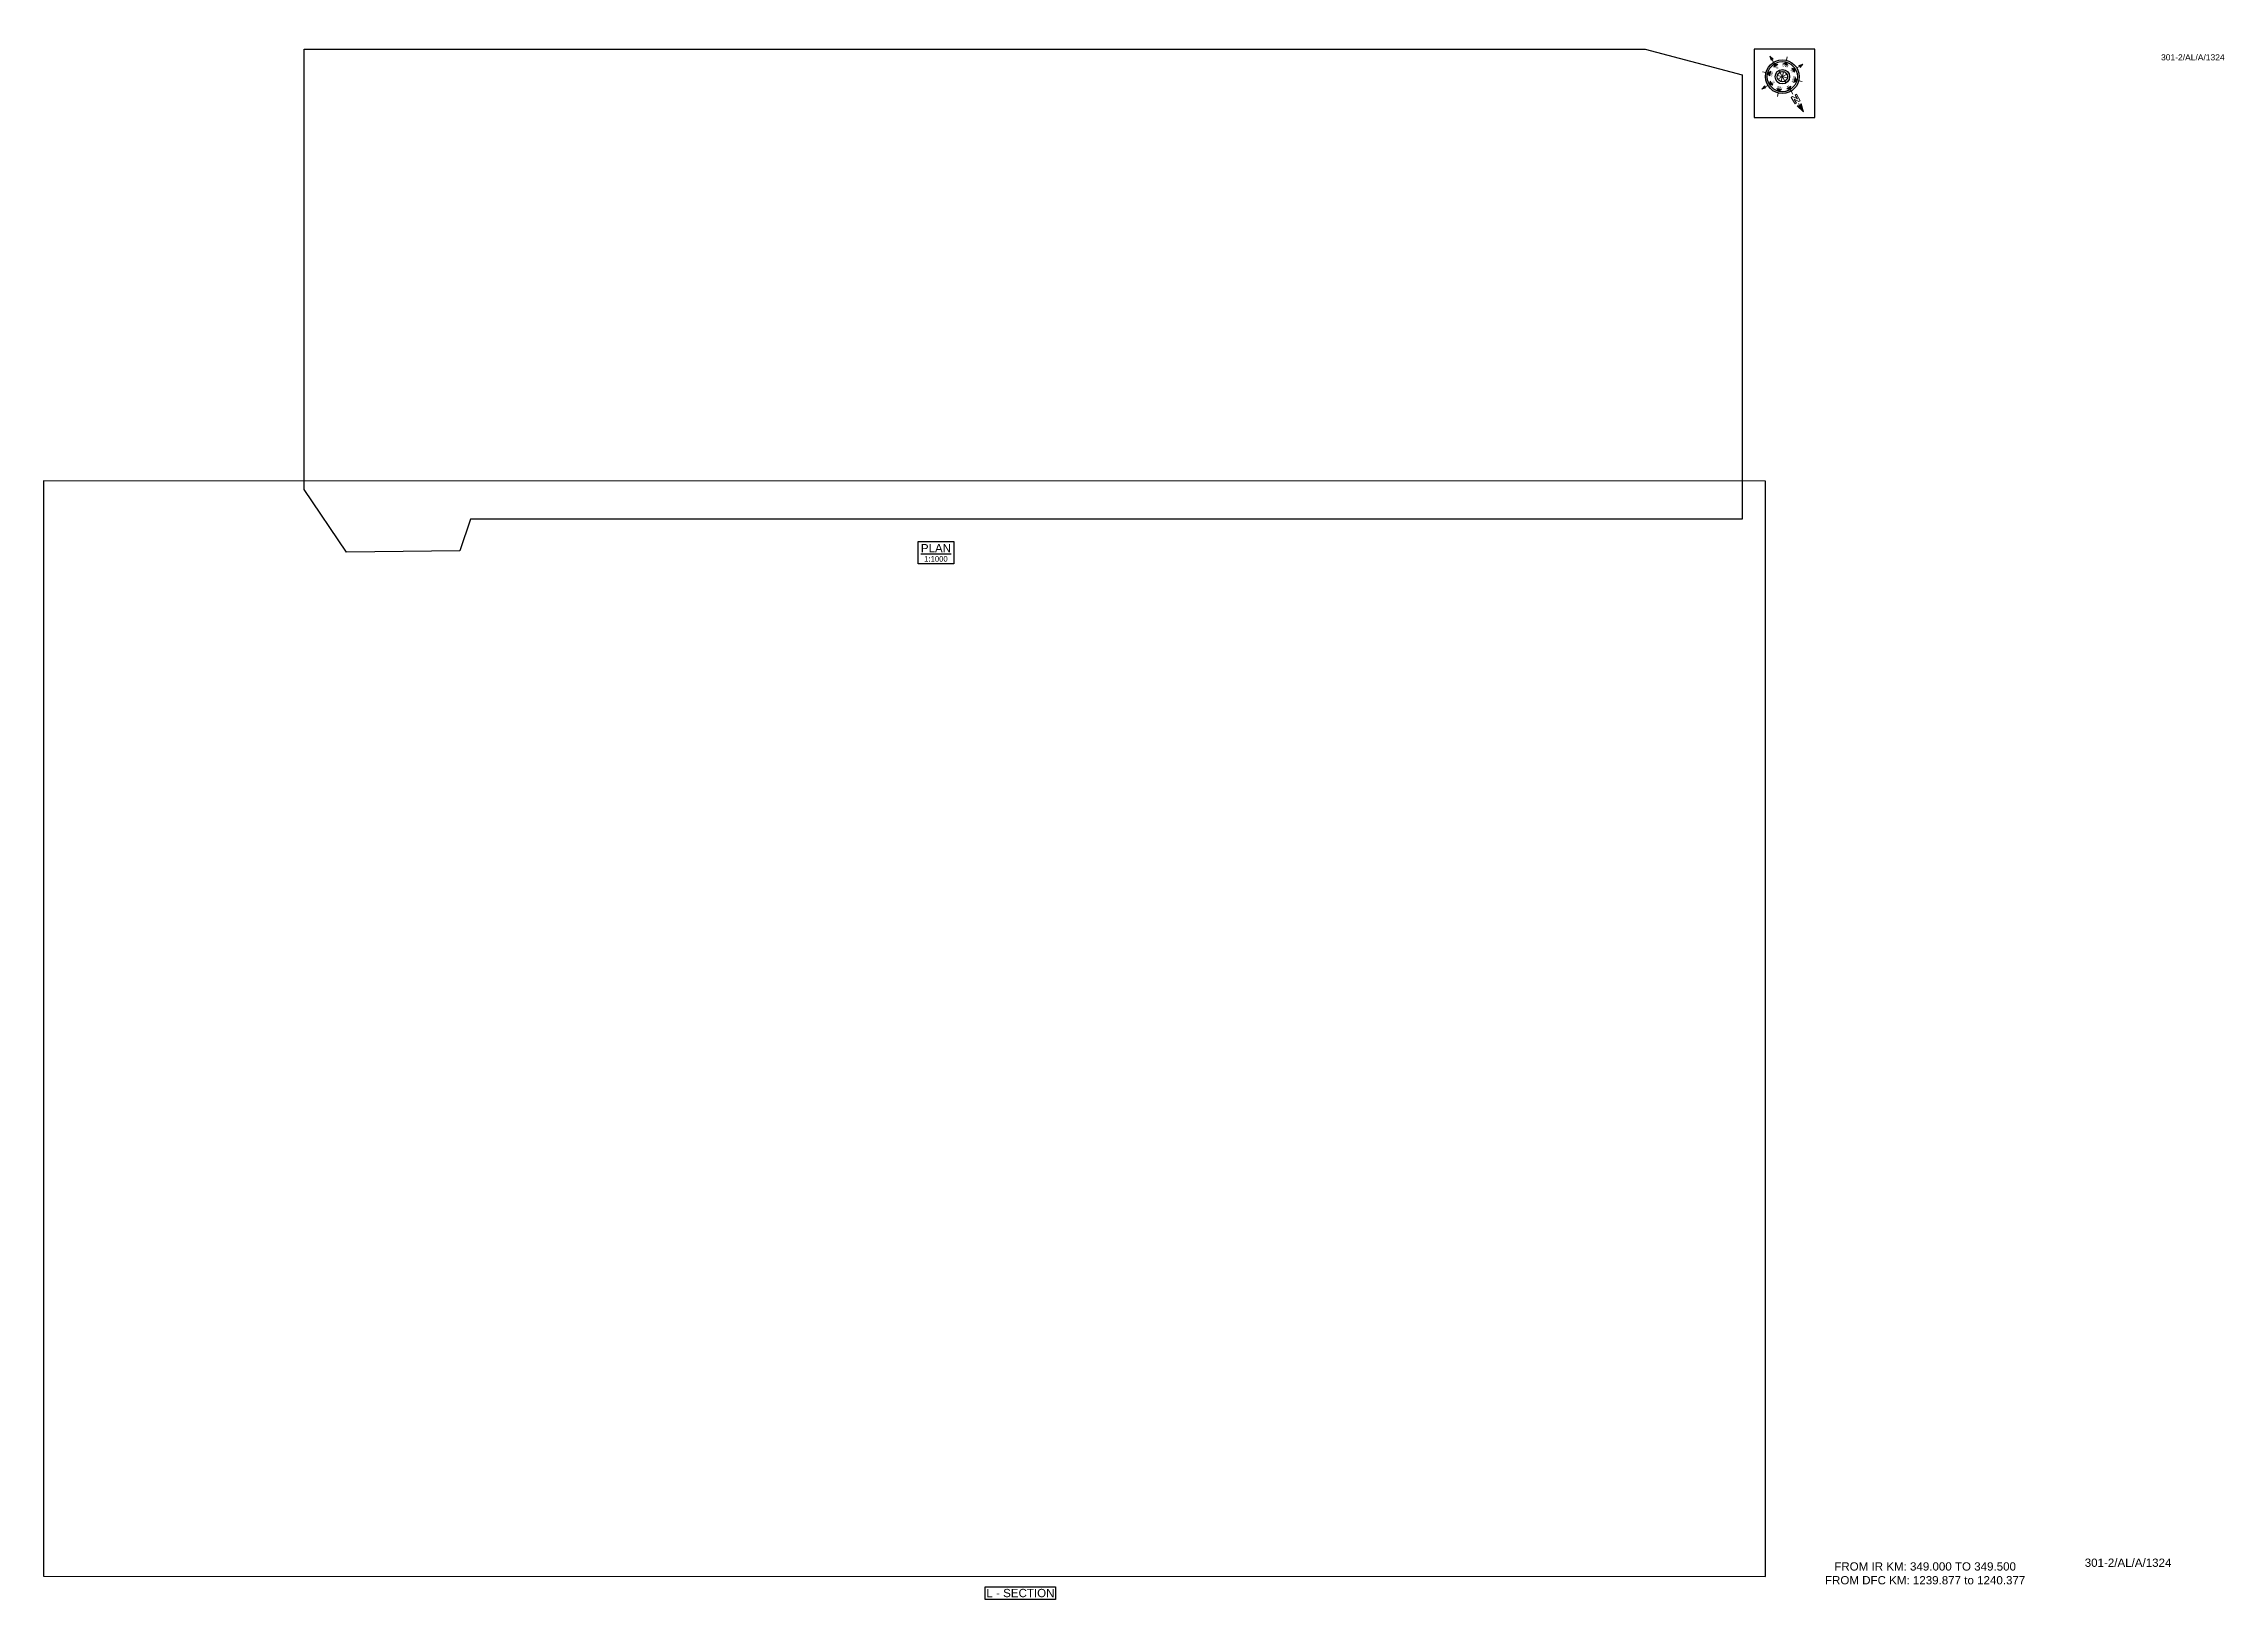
# Paper-space layout '1324' of a CAD drawing. Header units: metres. Extents: x 33 to 825, y 17 to 581.
import ezdxf
from ezdxf.enums import TextEntityAlignment as Align

# ---------------------------------------------------------------- set-up
doc = ezdxf.new("R2010")
doc.units = ezdxf.units.M
doc.header["$MEASUREMENT"] = 0
doc.layers.get('Defpoints').update_dxf_attribs({"color": 5})
doc.layers.add('title', color=7, linetype='Continuous')
doc.styles.get("Standard").update_dxf_attribs({"font": 'arial.ttf'})
doc.styles.add('Style-Arial', font='arial.ttf')

# ---------------------------------------------------------------- blocks, each defined once
blk = doc.blocks.new('N')
for points in [[(0, 8.41), (-0.49, 6.68), (0, 6.93)], [(0.49, 6.68), (0, 6.93), (0, 8.41)], [(-4.93, 0), (-4.07, 0.25), (-4.19, 0)], [(-4.07, -0.25), (-4.19, 0), (-4.93, 0)], [(-3.08, 0), (-2.59, 0.49), (-2.59, -0.49)], [(-2.18, 2.18), (-1.48, 2.18), (-2.18, 1.48)], [(0, 3.08), (0.49, 2.59), (-0.49, 2.59)], [(2.18, 2.18), (2.18, 1.48), (1.48, 2.18)], [(3.08, 0), (2.59, -0.49), (2.59, 0.49)], [(4.07, 0.25), (4.19, 0), (4.93, 0)], [(4.93, 0), (4.07, -0.25), (4.19, 0)], [(-2.18, -2.18), (-2.18, -1.48), (-1.48, -2.18)], [(0, -3.08), (-0.49, -2.59), (0.49, -2.59)], [(0, -4.93), (-0.25, -4.07), (0, -4.19)], [(0.25, -4.07), (0, -4.19), (0, -4.93)], [(2.18, -2.18), (1.48, -2.18), (2.18, -1.48)]]:
    blk.add_hatch(color=7).paths.add_polyline_path(points, flags=0)
h = blk.add_hatch(color=7)
h.paths.add_polyline_path([(0, -3.08), (0, -3.46, 1), (0, 3.46), (0, 3.08, -1)])
h.paths.add_polyline_path([(0, 1.05), (0, 1.48, 1), (0, -1.48), (0, -1.05, -1)])
at = {"color": 7, "linetype": 'ByBlock', "lineweight": 13}
for p, q in [((-0.61, 4.57), (-0.61, 6.12)), ((-0.61, 6.12), (-0.3, 6.12)), ((-0.3, 6.12), (0.32, 5.19)), ((0.32, 4.57), (-0.3, 5.5)), ((-0.3, 5.5), (-0.3, 4.57)), ((0.32, 5.19), (0.32, 6.12)), ((0.32, 6.12), (0.64, 6.12)), ((0.64, 6.12), (0.64, 4.57))]:
    blk.add_line(p, q, dxfattribs=at)
at = {"color": 7, "lineweight": 13}
for p, q in [((0, 6.41), (0, 7.28)), ((-3.46, 0), (-4.19, 0)), ((-2.45, 2.45), (-2.97, 2.97)), ((1.05, 0), (-1.05, 0)), ((-1.05, 0), (1.05, 0)), ((-0.74, 0.74), (0.74, -0.74)), ((0.74, 0.74), (-0.74, -0.74)), ((0.74, -0.74), (-0.74, 0.74)), ((-0.74, -0.74), (0.74, 0.74)), ((0, 3.46), (0, 4.19)), ((0, 3.46), (0, 3.08)), ((0, 1.05), (0, 1.48)), ((0, 1.05), (0, -1.05)), ((0, -1.05), (0, 1.05)), ((2.45, 2.45), (2.97, 2.97)), ((3.46, 0), (4.19, 0)), ((-2.45, -2.45), (-2.97, -2.97)), ((0, -1.05), (0, -1.48)), ((0, -3.46), (0, -3.08)), ((0, -3.46), (0, -4.19)), ((2.45, -2.45), (2.97, -2.97))]:
    blk.add_line(p, q, dxfattribs=at)
at = {"color": 7, "linetype": 'ByBlock', "lineweight": 13}
for points in [[(-0.3, 4.57), (-0.61, 4.57)], [(0.32, 4.57), (0.64, 4.57)]]:
    blk.add_lwpolyline(points, dxfattribs=at)
at = {"color": 7, "lineweight": 13}
for points in [[(0, 8.41), (-0.49, 6.68), (0, 6.93), (0, 6.93)], [(0.49, 6.68), (0, 6.93), (0, 8.41), (0, 8.41)], [(-4.93, 0), (-4.07, 0.25), (-4.19, 0), (-4.19, 0)], [(-4.07, -0.25), (-4.19, 0), (-4.93, 0), (-4.93, 0)], [(-3.08, 0), (-2.59, 0.49), (-2.59, -0.49), (-2.59, -0.49)], [(-2.18, 2.18), (-1.48, 2.18), (-2.18, 1.48), (-2.18, 1.48)], [(0, 3.08), (0.49, 2.59), (-0.49, 2.59), (-0.49, 2.59)], [(2.18, 2.18), (2.18, 1.48), (1.48, 2.18), (1.48, 2.18)], [(3.08, 0), (2.59, -0.49), (2.59, 0.49), (2.59, 0.49)], [(4.07, 0.25), (4.19, 0), (4.93, 0), (4.93, 0)], [(4.93, 0), (4.07, -0.25), (4.19, 0), (4.19, 0)], [(-2.18, -2.18), (-2.18, -1.48), (-1.48, -2.18), (-1.48, -2.18)], [(0, -3.08), (-0.49, -2.59), (0.49, -2.59), (0.49, -2.59)], [(0, -4.93), (-0.25, -4.07), (0, -4.19), (0, -4.19)], [(0.25, -4.07), (0, -4.19), (0, -4.93), (0, -4.93)], [(2.18, -2.18), (1.48, -2.18), (2.18, -1.48), (2.18, -1.48)]]:
    blk.add_lwpolyline(points, close=True, dxfattribs=at)
at = {"color": 7}
for radius in [3.46, 3.08, 1.48, 1.05]:
    blk.add_circle((0, 0), radius, dxfattribs=at)
for s, rotation, p in [('W', 90, (-2.1, 0)), ('NW', 45, (-1.48, 1.48)), ('NE', 315, (1.48, 1.48)), ('E', 270, (1.97, 0)), ('SW', 135, (-1.48, -1.48)), ('SE', 225, (1.48, -1.48))]:
    blk.add_text(s, height=0.6, rotation=rotation, dxfattribs=at).set_placement(p, align=Align.CENTER)
for s, p in [('N', (0, 2.1)), ('S', (0, -2.47))]:
    blk.add_text(s, height=0.6, dxfattribs=at).set_placement(p, align=Align.CENTER)

psp = doc.layouts.new('1324')

# ---------------------------------------------------------------- linework, layer by layer
psp.add_lwpolyline([(374.97, 16.56), (374.97, 21.16), (400.5, 21.16), (400.5, 16.56)], close=True)
at = {"layer": 'Defpoints'}
for points in [[(143.18, 396.49), (127.86, 419.25), (127.86, 579), (614.48, 579), (649.64, 569.69), (649.64, 408.49), (188.18, 408.51), (184.27, 396.95)], [(33.3, 25), (658.07, 24.89), (658.07, 422.3), (33.3, 422.41)]]:
    psp.add_lwpolyline(points, close=True, dxfattribs=at)
at = {"layer": 'title', "color": 7, "linetype": 'Continuous', "lineweight": -3}
psp.add_lwpolyline([(350.69, 400.37), (363.58, 400.37), (363.58, 392.22), (350.69, 392.22)], close=True, dxfattribs=at)

# ---------------------------------------------------------------- texts
at = {"style": 'Style-Arial'}
for height, p in [(2.2, (801.62, 574.91)), (3, (773.92, 28.36))]:
    psp.add_text('301-2/AL/A/1324', height=height, dxfattribs=at).set_placement(p)
at = {"insert": (663.59, 30.01), "char_height": 3, "attachment_point": 1, "style": 'Style-Arial'}
psp.add_mtext_dynamic_manual_height_columns('\\pxqc;FROM IR KM: 349.000 TO 349.500\\P{\\C1;FROM DFC KM: 1239.877 to 1240.377}', width=104.8357, gutter_width=17.5, heights=[0], dxfattribs=at)
at = {"layer": 'title', "color": 7, "linetype": 'Continuous', "lineweight": -3, "style": 'Style-Arial'}
for s, height, p in [('%%UPLAN', 3, (357.08, 397.93)), ('1:1000', 2, (357.08, 394.06))]:
    psp.add_text(s, height=height, dxfattribs=at).set_placement(p, align=Align.MIDDLE)
at = {"layer": 'title', "style": 'Style-Arial'}
psp.add_text('L - SECTION', height=3, rotation=0.00006, dxfattribs=at).set_placement((387.75, 18.86), align=Align.MIDDLE_CENTER)

# ---------------------------------------------------------------- viewports
at = {"layer": 'Defpoints', "view_twist_angle": 210.94268856}
vp = psp.add_viewport(center=(388.75, 487.74), size=(521.78, 182.513), view_center_point=(1233973.28, -3231713.25), view_height=182.513, dxfattribs=at)
vp.dxf.flags = 0x10000  # cut along an outline
vp.dxf.clipping_boundary_handle = psp.add_lwpolyline([(143.18, 396.49), (127.86, 419.25), (127.86, 579), (614.48, 579), (649.64, 569.69), (649.64, 408.49), (188.18, 408.51), (184.27, 396.95)], format="xyb", close=True, dxfattribs={"invisible": 1}).dxf.handle
at = {"layer": 'Defpoints'}
vp = psp.add_viewport(center=(345.69, 223.65), size=(624.77, 397.5255), view_center_point=(16204.76, -5040.76), view_height=397.5255, status=3, dxfattribs=at)
vp.dxf.flags = 0x10000  # cut along an outline
vp.dxf.clipping_boundary_handle = psp.add_lwpolyline([(33.3, 25), (658.07, 24.89), (658.07, 422.3), (33.3, 422.41)], format="xyb", close=True, dxfattribs={"invisible": 1}).dxf.handle

# ---------------------------------------------------------------- wipeouts: each hides what was drawn before it
psp.add_wipeout([(653.96, 579), (676, 579), (676, 554.19), (653.96, 554.19)])

# ---------------------------------------------------------------- next in the draw order: linework, layer by layer
psp.add_lwpolyline([(676, 579), (653.96, 579), (653.96, 554.19), (676, 554.19)], close=True)

# ---------------------------------------------------------------- next in the draw order: block references
at = {"xscale": 1.771541522973351, "yscale": 1.771541522973351, "zscale": 1.771541522973351, "rotation": 210.9426885564493}
psp.add_blockref('N', (664.2, 569), dxfattribs=at)

doc.saveas('drawing.dxf')
